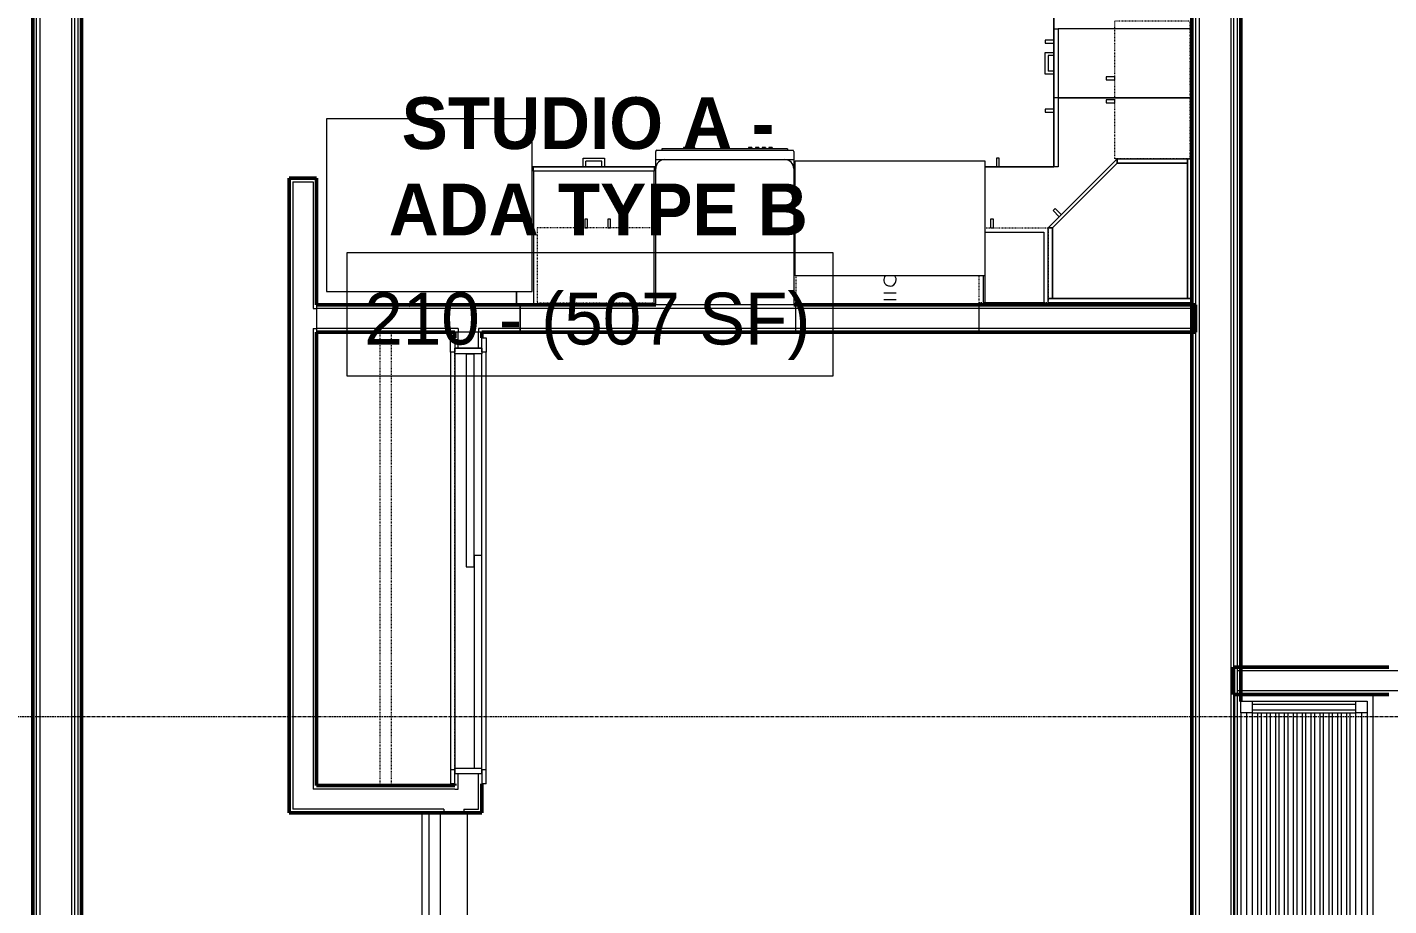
# Model space of a CAD drawing. Header units: inches. Extents: x -4235 to -464, y 9767 to 12359.
# Drawn here: x -3142.3 to -2905.5, y 11814.3 to 11967 of the extents above; entities that cross this region are included whole.
import ezdxf

# ---------------------------------------------------------------- set-up
doc = ezdxf.new("R2010")
doc.units = ezdxf.units.IN
doc.header["$MEASUREMENT"] = 0
doc.linetypes.add('Dash', pattern=[0.25, 0.125, -0.125])
doc.linetypes.add('Grid Line 1_2_', pattern=[0.875, 0.5, -0.125, 0.125, -0.125])
for name, color, linetype, lineweight in [('0-1', 7, 'Continuous', 5), ('0-2', 10, 'Continuous', 9), ('A-AREA-IDEN', 2, 'Continuous', 9), ('A-DOOR-1', 10, 'Continuous', 9), ('A-DOOR-3', 254, 'Continuous', 9), ('A-DOOR-4', 7, 'Continuous', 50), ('A-DOOR-FRAM-1', 10, 'Continuous', 9), ('A-WALL-1', 7, 'Continuous', 50), ('A-WALL-2', 250, 'Continuous', 13), ('A-WALL-3', 10, 'Continuous', 9), ('A-WALL-4', 254, 'Continuous', 9), ('A-WALL-5', 113, 'Continuous', 9), ('I-WALL-1', 7, 'Continuous', 50), ('P-SANR-FIXT-1', 10, 'Continuous', 9), ('P-SANR-FIXT-2', 254, 'Continuous', 9), ('Q-CASE', 31, 'Continuous', 9), ('Q-CASE-1', 254, 'Continuous', 9), ('Q-CASE-2', 10, 'Continuous', 9), ('Q-CASE-3', 254, 'Dash', 9), ('Q-CASE-4', 10, 'Dash', 9), ('Q-CASE-HDLN-1', 10, 'Dash', 9), ('Q-CASE-HDLN-2', 254, 'Dash', 9), ('Q-SPCQ-1', 10, 'Continuous', 9), ('S-GRID-1', 1, 'Grid Line 1_2_', 9)]:
    doc.layers.add(name, color=color, linetype=linetype, lineweight=lineweight)
doc.styles.add('Century Gothic', font='ufonts.com_century-gothic.ttf', dxfattribs={"height": 9})
doc.styles.add('Century Gothic_B', font='GOTHICB.TTF', dxfattribs={"height": 9})

# ---------------------------------------------------------------- blocks, each defined once
blk = doc.blocks.new('Bath Vanity - Bath Vanity 60_-V83-BACKGROUND - RCP - 2ND FLOOR')
at = {"layer": 'Q-CASE-1'}
for p, q in [((-29.26, -1), (-29.26, 0)), ((-29.26, 0), (30.74, 0)), ((30.74, 0), (30.74, -1))]:
    blk.add_line(p, q, dxfattribs=at)
at = {"layer": 'Q-CASE-2'}
for p, q in [((-29.26, -24), (-29.26, -1)), ((-28.26, -3), (-28.26, -1)), ((-28.26, -1), (-26.26, -1)), ((27.74, -1), (-26.26, -1)), ((-26.26, -1), (-26.26, -3)), ((27.74, -2), (-26.26, -2)), ((27.74, -3), (27.74, -1)), ((27.74, -1), (29.74, -1)), ((29.74, -1), (29.74, -3)), ((30.74, -1), (30.74, -24)), ((-28.26, -3), (-28.26, -21)), ((-26.26, -3), (-28.26, -3)), ((-27.76, -3), (-27.76, -21)), ((-26.76, -3), (-26.76, -21)), ((27.74, -3), (-26.26, -3)), ((-26.26, -3), (-26.26, -21)), ((-26.26, -4), (27.74, -4)), ((27.74, -4.55), (-26.26, -4.55)), ((27.74, -3), (27.74, -21)), ((29.74, -3), (27.74, -3)), ((28.24, -3), (28.24, -21)), ((29.24, -3), (29.24, -21)), ((29.74, -3), (29.74, -21)), ((-26.26, -5.55), (27.74, -5.55)), ((27.74, -6.09), (-26.26, -6.09)), ((-26.26, -7.09), (27.74, -7.09)), ((27.74, -7.64), (-26.26, -7.64)), ((-26.26, -8.64), (27.74, -8.64)), ((27.74, -9.18), (-26.26, -9.18)), ((-26.26, -10.18), (27.74, -10.18)), ((27.74, -10.73), (-26.26, -10.73)), ((-26.26, -11.73), (27.74, -11.73)), ((27.74, -12.27), (-26.26, -12.27)), ((-26.26, -13.27), (27.74, -13.27)), ((27.74, -13.82), (-26.26, -13.82)), ((-26.26, -14.82), (27.74, -14.82)), ((27.74, -15.36), (-26.26, -15.36)), ((-26.26, -16.36), (27.74, -16.36)), ((27.74, -16.91), (-26.26, -16.91)), ((-26.26, -17.91), (27.74, -17.91)), ((27.74, -18.45), (-26.26, -18.45)), ((-28.26, -23), (-28.26, -21)), ((-28.26, -21), (-26.26, -21)), ((-26.26, -19.45), (27.74, -19.45)), ((27.74, -20), (-26.26, -20)), ((-26.26, -21), (27.74, -21)), ((-26.26, -21), (-26.26, -23)), ((27.74, -23), (27.74, -21)), ((27.74, -21), (29.74, -21)), ((29.74, -21), (29.74, -23)), ((-26.26, -23), (-28.26, -23)), ((27.74, -22), (-26.26, -22)), ((27.74, -23), (-26.26, -23)), ((29.74, -23), (27.74, -23)), ((30.74, -24), (-29.26, -24))]:
    blk.add_line(p, q, dxfattribs=at)
blk = doc.blocks.new('SLIDING - FLUSH - 6-0 x 6-8-3203588-BACKGROUND - RCP - 2ND FLOOR')
at = {"layer": 'A-DOOR-1'}
for p, q in [((-38.75, 2.5), (-38.75, 3.25)), ((-36.25, 3.25), (-38.75, 3.25)), ((-38.75, 2.5), (-36.25, 2.5)), ((36.25, 3.25), (-36.25, 3.25)), ((-36.25, 3.25), (-36.25, 2.5)), ((36.25, 2.5), (36.25, 3.25)), ((36.25, 3.25), (38.75, 3.25)), ((38.75, 2.5), (36.25, 2.5)), ((38.75, 3.25), (38.75, 2.5)), ((36, 0.5), (-1, 0.5)), ((-1, 0.5), (-1, -0.875)), ((36, 0.5), (36, -0.875)), ((-38.75, -3), (-38.75, -2.25)), ((-36.25, -2.25), (-38.75, -2.25)), ((-36.25, -2.25), (-36.25, -3)), ((1, -0.875), (-36, -0.875)), ((-36, -0.875), (-36, -2.25)), ((-36, -2.25), (1, -2.25)), ((-1, -0.875), (36, -0.875)), ((1, -0.875), (1, -2.25)), ((36.25, -2.25), (38.75, -2.25)), ((36.25, -3), (36.25, -2.25)), ((38.75, -2.25), (38.75, -3)), ((-38.75, -3), (-36.25, -3)), ((-36.25, -3), (36.25, -3)), ((38.75, -3), (36.25, -3))]:
    blk.add_line(p, q, dxfattribs=at)
at = {"layer": 'A-DOOR-FRAM-1'}
for p, q in [((-37, -2.25), (-37, 2.5)), ((-36, 2.5), (-37, 2.5)), ((36, 2.5), (-36, 2.5)), ((-36, 2.5), (-36, -2.25)), ((36, -2.25), (36, 2.5)), ((36, 2.5), (37, 2.5)), ((37, 2.5), (37, -2.25)), ((-37, -2.25), (-36, -2.25)), ((1, -2.25), (36, -2.25)), ((37, -2.25), (36, -2.25))]:
    blk.add_line(p, q, dxfattribs=at)
blk = doc.blocks.new('Refrigerator_-_Side-by-Side_6047 - 36_ X 30_-345559-BACKGROUND - RCP - 2ND FLOOR')
at = {"layer": 'Q-SPCQ-1'}
for p, q in [((17.87, 14.42), (-17.88, 14.42)), ((-17.88, 14.42), (-17.88, -15.58)), ((17.87, -15.58), (17.87, 14.42)), ((-17.88, -15.58), (17.87, -15.58))]:
    blk.add_line(p, q, dxfattribs=at)
blk = doc.blocks.new('Dishwasher_15404 - 34_ counter-2817256-BACKGROUND - RCP - 2ND FLOOR')
at = {"layer": 'Q-SPCQ-1'}
for p, q in [((0, -24), (0, 0)), ((0, 0), (23.68, 0)), ((23.68, 0), (25.25, 0)), ((25.25, 0), (26.68, 0)), ((25.25, 0), (25.25, -1.57)), ((25.25, -1.57), (25.25, -22.43)), ((26.87, -0.2), (26.87, -23.8)), ((27.12, -1.09), (26.87, -1.09)), ((27.12, -2.61), (27.12, -1.09)), ((27.12, -3.81), (27.12, -2.61)), ((27.12, -20.19), (27.12, -3.81)), ((27.37, -4.82), (27.12, -4.82)), ((27.12, -6.79), (27.37, -6.79)), ((27.37, -5.81), (27.37, -4.82)), ((27.37, -6.79), (27.37, -5.81)), ((27.37, -16.15), (27.12, -16.15)), ((27.37, -16.74), (27.37, -16.15)), ((27.37, -16.74), (27.12, -16.74)), ((27.37, -17.33), (27.12, -17.33)), ((27.37, -17.92), (27.12, -17.92)), ((27.37, -18.51), (27.12, -18.51)), ((27.37, -17.92), (27.37, -17.33)), ((27.37, -19.1), (27.37, -18.51)), ((27.37, -19.1), (27.12, -19.1)), ((27.37, -19.69), (27.12, -19.69)), ((27.12, -21.39), (27.12, -20.19)), ((27.37, -20.28), (27.12, -20.28)), ((27.37, -20.28), (27.37, -19.69)), ((25.25, -22.43), (25.25, -24)), ((27.12, -22.91), (26.87, -22.91)), ((27.12, -22.91), (27.12, -21.39)), ((23.68, -24), (0, -24)), ((25.25, -24), (23.68, -24)), ((26.68, -24), (25.25, -24))]:
    blk.add_line(p, q, dxfattribs=at)
for centre, radius, start, end in [((26.68, -0.2), 0.197, 15, 90), ((26.68, -0.2), 0.197, 0, 90), ((23.68, -1.57), 1.57, 0, 90), ((23.68, -1.57), 1.57, 32.077, 42.3359), ((23.68, -1.57), 1.57, 17.8182, 27.5266), ((23.68, -1.57), 1.57, 0, 13.6425), ((23.68, -22.43), 1.57, 270, 0), ((23.68, -22.43), 1.57, 317.6641, 327.923), ((23.68, -22.43), 1.57, 332.4734, 342.1818), ((23.68, -22.43), 1.57, 346.3575, 0), ((26.68, -23.8), 0.197, 270, 0)]:
    blk.add_arc(centre, radius, start, end, dxfattribs=at)
blk = doc.blocks.new('BARN - FLUSH - 3-0 x 7-0 BARN DOOR-V106-BACKGROUND - RCP - 2ND FLOOR')
at = {"layer": 'A-DOOR-1'}
for p, q in [((-57, 5.57), (-60, 5.57)), ((-60, 5.57), (-60, 4.95)), ((-60, 4.95), (-60, 4.32)), ((-57, 4.07), (-57, 5.82)), ((-57, 5.82), (-21, 5.82)), ((-21, 5.82), (-21, 4.07)), ((18, 5.57), (-21, 5.57)), ((18, 5.55), (18, 4.95)), ((18, 4.95), (18, 4.34)), ((-60, 4.32), (-57, 4.32)), ((-21, 4.07), (-57, 4.07)), ((-21, 4.32), (18, 4.32))]:
    blk.add_line(p, q, dxfattribs=at)
at = {"layer": 'A-DOOR-3'}
for p, q in [((18, 4.95), (18, 5.57)), ((18, 4.32), (18, 4.95))]:
    blk.add_line(p, q, dxfattribs=at)
at = {"layer": 'A-DOOR-4'}
for p, q in [((-56, 6), (-56, 5.82)), ((-54.5, 6), (-56, 6)), ((-54.5, 5.82), (-54.5, 6)), ((-23.5, 6), (-23.5, 5.82)), ((-22, 6), (-23.5, 6)), ((-22, 5.82), (-22, 6))]:
    blk.add_line(p, q, dxfattribs=at)
blk = doc.blocks.new('OD_CW_Closet - OD_CW_Closet-3241815-BACKGROUND - RCP - 2ND FLOOR')
at = {"layer": 'Q-CASE-HDLN-1'}
for p, q in [((0.74, 0), (1.73, 0)), ((4.23, 0), (76.73, 0)), ((79.23, 0), (79.49, 0)), ((0.74, -11), (79.49, -11)), ((0.74, -13), (79.49, -13))]:
    blk.add_line(p, q, dxfattribs=at)
at = {"layer": 'Q-CASE-HDLN-2'}
for p, q in [((0.74, -24), (0.74, 0)), ((79.49, 0), (79.49, -24)), ((79.49, -24), (0.74, -24))]:
    blk.add_line(p, q, dxfattribs=at)
blk = doc.blocks.new('Single Door 1 Drawer 211 - 211 Base Cabinet Single Door1 Drawer 12_-2709705-BACKGROUND - RCP - 2ND FLOOR')
at = {"layer": 'Q-CASE-2'}
for p, q in [((-11.26, 24), (0.74, 24)), ((-11.26, 23.25), (-11.26, 24)), ((-7.14, 24), (-7.14, 25.5)), ((-7.14, 25.5), (-3.39, 25.5)), ((-7.14, 24), (-6.64, 24)), ((-3.89, 25), (-6.64, 25)), ((-6.64, 24), (-6.64, 25)), ((-3.89, 24), (-3.89, 25)), ((-3.39, 24), (-3.89, 24)), ((-3.39, 25.5), (-3.39, 24)), ((-1.27, 25.5), (-1.76, 25.5)), ((-1.76, 25.5), (-1.76, 24)), ((-1.76, 24), (-1.27, 24)), ((-1.27, 24), (-1.27, 25.5)), ((0.74, 24), (0.74, 23.25)), ((0.74, 23.25), (-11.26, 23.25)), ((-11.26, 23.25), (-11.26, 0)), ((0.74, 0), (0.74, 23.25)), ((-11.26, 0), (0.74, 0))]:
    blk.add_line(p, q, dxfattribs=at)
blk = doc.blocks.new('Base Cabinet Corner 197 - Base Cabinet Corner 197-2569781-BACKGROUND - RCP - 2ND FLOOR')
at = {"layer": 'Q-CASE-2'}
for p, q in [((0.74, 36), (-23.26, 36)), ((-23.26, 36), (-23.26, 0)), ((0.74, 23.25), (0.74, 36)), ((0.74, 24), (0.74, 36)), ((0.73, 34), (0.73, 33.51)), ((2.23, 34), (0.73, 34)), ((0.73, 33.51), (2.23, 33.51)), ((2.23, 33.51), (2.23, 34)), ((12.74, 24), (0.74, 24)), ((0.74, 23.25), (0.74, 24)), ((10.73, 25.5), (10.24, 25.5)), ((10.24, 25.5), (10.24, 24)), ((10.24, 24), (10.73, 24)), ((10.73, 24), (10.73, 25.5)), ((12.74, 0), (12.74, 24)), ((12.74, 23.25), (0.74, 23.25)), ((-23.26, 0), (12.74, 0))]:
    blk.add_line(p, q, dxfattribs=at)
blk = doc.blocks.new('Base Cabinet 3 Drawer 230 - Base Cabinet 3 Drawer 230 21_-2578998-BACKGROUND - RCP - 2ND FLOOR')
at = {"layer": 'Q-CASE-2'}
for p, q in [((-9.76, 24), (11.24, 24)), ((-9.76, 23.25), (-9.76, 24)), ((-1.14, 24), (-1.14, 25.5)), ((-1.14, 25.5), (2.61, 25.5)), ((-1.14, 24), (-0.64, 24)), ((2.11, 25), (-0.64, 25)), ((-0.64, 24), (-0.64, 25)), ((2.11, 24), (2.11, 25)), ((2.61, 24), (2.11, 24)), ((2.61, 25.5), (2.61, 24)), ((11.24, 24), (11.24, 23.25)), ((11.24, 23.25), (-9.76, 23.25)), ((-9.76, 23.25), (-9.76, 0)), ((11.24, 0), (11.24, 23.25)), ((-9.76, 0), (11.24, 0))]:
    blk.add_line(p, q, dxfattribs=at)
blk = doc.blocks.new('308 - 308 x 24_-2727442-BACKGROUND - RCP - 2ND FLOOR')
at = {"layer": 'Q-CASE'}
for p, q in [((-12, 13.19), (0, 25.19)), ((0, 24.44), (-11.25, 13.19)), ((0, 25.19), (0, 24.44)), ((-11.25, 13.19), (-12, 13.19))]:
    blk.add_line(p, q, dxfattribs=at)
at = {"layer": 'Q-CASE-1'}
for p, q in [((-11.25, 13.19), (0, 24.44)), ((0, 25.19), (12.25, 25.19)), ((0, 24.44), (0, 25.19)), ((0, 24.44), (12.25, 24.44)), ((12.25, 24.44), (0, 24.44)), ((12.25, 25.19), (12.25, 24.44)), ((12.25, 0.94), (12.25, 25.19)), ((12.25, 25.19), (12.62, 25.19)), ((12.25, 24.44), (12.25, 0.94)), ((-10.76, 16.55), (-11.11, 16.2)), ((-11.11, 16.2), (-10.05, 15.14)), ((-9.7, 15.49), (-10.76, 16.55)), ((-12, 13.19), (-11.25, 13.19)), ((-12, 3.33), (-12, 13.19)), ((-11.25, 3.27), (-11.25, 13.19)), ((-11.25, 13.19), (-11.25, 3.27)), ((-12, 0.94), (-12, 3.31)), ((-11.25, 0.94), (-11.25, 3.2)), ((-11.25, 3.2), (-11.25, 0.94)), ((-11.25, 0.94), (-12, 0.94)), ((-12, 0.19), (-12, 0.94)), ((-12, 0.94), (12.62, 0.94)), ((12.25, 0.94), (-11.25, 0.94)), ((12.62, 0.94), (12.25, 0.94))]:
    blk.add_line(p, q, dxfattribs=at)
at = {"layer": 'Q-CASE-2'}
for p, q in [((12.62, 25.19), (13, 25.19)), ((13, 25.19), (13, 0.94)), ((10.32, 0.19), (-12, 0.19)), ((12.62, 0.19), (10.37, 0.19)), ((13, 0.94), (12.62, 0.94)), ((12.62, 0.94), (13, 0.94)), ((13, 0.19), (12.62, 0.19)), ((13, 0.94), (13, 0.19))]:
    blk.add_line(p, q, dxfattribs=at)
blk = doc.blocks.new('300 Series Wall Hung Cabinet_302 - 24_ X 24_-2590484-BACKGROUND - RCP - 2ND FLOOR')
at = {"layer": 'Q-CASE-3'}
for p, q in [((11.6, 13.19), (11.85, 13.19)), ((12, 4.87), (12, 0.19))]:
    blk.add_line(p, q, dxfattribs=at)
at = {"layer": 'Q-CASE-4'}
blk.add_line((12, 0.19), (11.6, 0.19), dxfattribs=at)
blk = doc.blocks.new('300 Series Wall Hung Cabinet_301 - 12_ x 24_-V108-BACKGROUND - RCP - 2ND FLOOR')
at = {"layer": 'Q-CASE-1'}
for p, q in [((-3.51, 14.69), (-4, 14.69)), ((-4, 14.69), (-4, 13.19)), ((-3.51, 13.19), (-3.51, 14.69)), ((-5, 12.44), (5.25, 12.44)), ((-4, 13.19), (-3.51, 13.19)), ((5.25, 12.44), (5.25, 3.44)), ((-5.25, 0.19), (-5.25, 4.87)), ((5.25, 3.41), (5.25, 0.19))]:
    blk.add_line(p, q, dxfattribs=at)
at = {"layer": 'Q-CASE-2'}
blk.add_line((5.25, 0.19), (-5.25, 0.19), dxfattribs=at)
at = {"layer": 'Q-CASE-3'}
for p, q in [((-5, 13.19), (6, 13.19)), ((6, 13.19), (6, 3.33)), ((-6, 0.19), (-6, 4.87)), ((6, 3.31), (6, 0.19))]:
    blk.add_line(p, q, dxfattribs=at)
at = {"layer": 'Q-CASE-4'}
blk.add_line((6, 0.19), (-6, 0.19), dxfattribs=at)
blk = doc.blocks.new('kitchen_faucet_14143 - kitchen_faucet_14143-V118-BACKGROUND - RCP - 2ND FLOOR')
at = {"layer": 'P-SANR-FIXT-2'}
for p, q in [((2.26, -1.08), (2.26, 1.08)), ((2.34, 1.08), (2.34, -1.08)), ((3.44, 0.94), (3.44, 1.08)), ((3.44, 0.54), (3.44, 0.94)), ((3.44, -0.54), (3.44, 0.54)), ((3.44, -1.08), (3.44, -0.54))]:
    blk.add_line(p, q, dxfattribs=at)
for start, end in [(75, 130.3805), (0, 74.8695), (345, 0), (229.6195, 330), (330, 345)]:
    blk.add_arc((0, 0), 1.08, start, end, dxfattribs=at)
blk = doc.blocks.new('Stainless Steel Farmhous Kitchen Sink - Stainless Steel Farmhous Kitchen Sink-2552578-BACKGROUND - RCP - 2ND FLOOR')
at = {"layer": 'P-SANR-FIXT-1'}
for p, q in [((-33, 22.2), (0, 22.2)), ((-33, 2.25), (-33, 22.2)), ((0, 22.2), (0, 2.25)), ((0, 2.25), (-33, 2.25))]:
    blk.add_line(p, q, dxfattribs=at)
blk = doc.blocks.new('300 Series Wall Hung Cabinet_302 - 24_ X 24_-V63-BACKGROUND - RCP - 2ND FLOOR')
at = {"layer": 'Q-CASE-1'}
for p, q in [((-1.76, 14.69), (-2.25, 14.69)), ((-2.25, 14.69), (-2.25, 13.19)), ((-1.76, 13.19), (-1.76, 14.69)), ((2.24, 14.69), (1.75, 14.69)), ((1.75, 14.69), (1.75, 13.19)), ((2.24, 13.19), (2.24, 14.69)), ((-2.25, 13.19), (-1.76, 13.19)), ((1.75, 13.19), (2.24, 13.19))]:
    blk.add_line(p, q, dxfattribs=at)
at = {"layer": 'Q-CASE-3'}
for p, q in [((-12, 0.19), (-12, 13.19)), ((-12, 13.19), (12, 13.19)), ((12, 13.19), (12, 0.19))]:
    blk.add_line(p, q, dxfattribs=at)
at = {"layer": 'Q-CASE-4'}
blk.add_line((12, 0.19), (-12, 0.19), dxfattribs=at)
blk = doc.blocks.new('300 Series Wall Hung Cabinet_302 - 21_ X 24_-2838280-BACKGROUND - RCP - 2ND FLOOR')
at = {"layer": 'Q-CASE-1'}
for p, q in [((-1.76, -13.19), (-2.25, -13.19)), ((-2.25, -13.19), (-2.25, -14.69)), ((-1.76, -14.69), (-1.76, -13.19)), ((2.24, -13.19), (1.75, -13.19)), ((1.75, -13.19), (1.75, -14.69)), ((2.24, -14.69), (2.24, -13.19)), ((-2.25, -14.69), (-1.76, -14.69)), ((1.75, -14.69), (2.24, -14.69))]:
    blk.add_line(p, q, dxfattribs=at)
at = {"layer": 'Q-CASE-3'}
for p, q in [((10.5, -13.19), (10.5, -0.23)), ((-10.1, -13.19), (10.5, -13.19))]:
    blk.add_line(p, q, dxfattribs=at)
at = {"layer": 'Q-CASE-4'}
blk.add_line((10.5, -0.19), (-10.1, -0.19), dxfattribs=at)
blk = doc.blocks.new('CTR - 1st Phase - Unit Layouts_rvt-1-BACKGROUND - RCP - 2ND FLOOR')
at = {"layer": 'A-WALL-1'}
for p, q in [((-3096.75, 11835.25), (-3096.75, 11940.76)), ((-3096.75, 11940.76), (-3096.12, 11940.76)), ((-3096.12, 11940.76), (-3092.62, 11940.76)), ((-3092.62, 11940.76), (-3092, 11940.76)), ((-3092, 11940.76), (-3092, 11918.75)), ((-3092, 11918.75), (-3033.02, 11918.75)), ((-3009.02, 11918.75), (-2939.15, 11918.75)), ((-2939.15, 11918.75), (-2939.15, 11918.13)), ((-2939.15, 11918.13), (-2939.15, 11914.63)), ((-3067.98, 11914), (-3092, 11914)), ((-3092, 11914), (-3092, 11835.25)), ((-3067.98, 11913.01), (-3067.98, 11914)), ((-3063.23, 11914), (-3063.23, 11913.01)), ((-2939.15, 11914), (-3063.23, 11914)), ((-2939.15, 11914.63), (-2939.15, 11914)), ((-2932.52, 11855.79), (-2905.52, 11855.79)), ((-2932.52, 11855.16), (-2932.52, 11855.79)), ((-2932.52, 11851.66), (-2932.52, 11855.16)), ((-2932.52, 11851.04), (-2932.52, 11851.66)), ((-2905.52, 11851.04), (-2932.52, 11851.04)), ((-3067.98, 11835.25), (-3067.98, 11835.51)), ((-3063.23, 11835.51), (-3063.23, 11830.5)), ((-3096.75, 11831.12), (-3096.75, 11835.25)), ((-3092, 11835.25), (-3067.98, 11835.25)), ((-3096.75, 11830.5), (-3096.75, 11831.12)), ((-3067.98, 11830.5), (-3096.75, 11830.5)), ((-3063.85, 11830.5), (-3067.98, 11830.5)), ((-3063.23, 11830.5), (-3063.85, 11830.5))]:
    blk.add_line(p, q, dxfattribs=at)
at = {"layer": 'A-WALL-2'}
for p, q in [((-3096.12, 11940.14), (-3096.12, 11835.25)), ((-3096.12, 11940.14), (-3092.62, 11940.14)), ((-3092.62, 11940.14), (-3092.62, 11918.13)), ((-3092.62, 11918.13), (-3092, 11918.13)), ((-2939.77, 11918.13), (-3092, 11918.13)), ((-2939.77, 11918.13), (-2939.77, 11914.63)), ((-3092.62, 11914.63), (-3092, 11914.63)), ((-3092.62, 11914.63), (-3092.62, 11835.25)), ((-3067.35, 11914.63), (-3092, 11914.63)), ((-3067.35, 11914.63), (-3067.35, 11914)), ((-3067.35, 11911.26), (-3067.35, 11914)), ((-3063.85, 11914.63), (-3063.85, 11914)), ((-2939.77, 11914.63), (-3063.85, 11914.63)), ((-3063.85, 11911.26), (-3063.85, 11914)), ((-2902.52, 11855.16), (-2931.9, 11855.16)), ((-2931.9, 11855.16), (-2931.9, 11851.66)), ((-2902.52, 11851.66), (-2931.9, 11851.66)), ((-3067.35, 11834.62), (-3067.35, 11837.26)), ((-3063.85, 11831.12), (-3063.85, 11837.26)), ((-3096.12, 11835.25), (-3096.12, 11834.62)), ((-3096.12, 11834.62), (-3096.12, 11831.12)), ((-3092.62, 11835.25), (-3092.62, 11834.62)), ((-3067.98, 11834.62), (-3092.62, 11834.62)), ((-3067.98, 11834.62), (-3067.35, 11834.62)), ((-3069.87, 11831.12), (-3096.12, 11831.12)), ((-3069.87, 11831.12), (-3069.87, 11830.5)), ((-3066.37, 11831.12), (-3066.37, 11830.5)), ((-3066.37, 11831.12), (-3063.85, 11831.12))]:
    blk.add_line(p, q, dxfattribs=at)
at = {"layer": 'A-WALL-3'}
for p, q in [((-3092, 11918.75), (-3092, 11914)), ((-3057.25, 11918.75), (-3056.62, 11918.75)), ((-3056.62, 11918.75), (-3033.02, 11918.75)), ((-3009.02, 11918.75), (-3008.62, 11918.75)), ((-3008.62, 11918.75), (-2976.77, 11918.75)), ((-2976.77, 11918.75), (-2939.77, 11918.75)), ((-2939.77, 11918.75), (-2939.15, 11918.75)), ((-2939.15, 11918.75), (-2939.15, 11914)), ((-3063.23, 11914), (-3067.98, 11914)), ((-2939.15, 11914), (-2939.77, 11914)), ((-3063.23, 11911.26), (-3067.98, 11911.26)), ((-3063.23, 11837.26), (-3067.98, 11837.26)), ((-3070.5, 11830.5), (-3070.5, 11794.5)), ((-3065.75, 11794.5), (-3065.75, 11830.5))]:
    blk.add_line(p, q, dxfattribs=at)
at = {"layer": 'A-WALL-4'}
for p, q in [((-3092, 11918.75), (-3057.25, 11918.75)), ((-3056.62, 11914.03), (-3056.62, 11918.75)), ((-3056.62, 11918.75), (-3056.62, 11914.03)), ((-3008.62, 11914), (-3008.62, 11918.75)), ((-3008.62, 11914), (-3008.62, 11918.75)), ((-2976.77, 11914), (-2976.77, 11918.75)), ((-2976.77, 11914), (-2976.77, 11918.75)), ((-3067.98, 11914), (-3092, 11914)), ((-3056.62, 11914), (-3063.23, 11914)), ((-3008.62, 11914), (-3056.62, 11914)), ((-2976.77, 11914), (-3008.62, 11914)), ((-2939.77, 11914), (-2976.77, 11914)), ((-3070.5, 11830.5), (-3065.75, 11830.5))]:
    blk.add_line(p, q, dxfattribs=at)
at = {"layer": 'A-WALL-5'}
for p, q in [((-2939.77, 11918.75), (-2939.77, 12073.01)), ((-2939.77, 12073.01), (-2939.77, 11918.75)), ((-2963.77, 12009.63), (-2963.77, 11964.74)), ((-2963.77, 11964.74), (-2963.77, 12009.63)), ((-2963.77, 11964.74), (-2963.77, 11964.25)), ((-2963.77, 11964.25), (-2963.77, 11962.63)), ((-2963.77, 11962.63), (-2963.77, 11964.25)), ((-2963.77, 11962.63), (-2963.77, 11962.13)), ((-2963.77, 11962.13), (-2963.77, 11959.37)), ((-2963.77, 11959.37), (-2963.77, 11962.13)), ((-2963.77, 11959.37), (-2963.77, 11958.88)), ((-2963.77, 11958.88), (-2963.77, 11952.74)), ((-2963.77, 11952.74), (-2963.77, 11958.88)), ((-2963.77, 11952.74), (-2963.77, 11952.25)), ((-2963.77, 11952.25), (-2963.77, 11942.75)), ((-2963.77, 11942.75), (-2963.77, 11952.25)), ((-3045.65, 11942.75), (-3054.52, 11942.75)), ((-3054.52, 11942.75), (-3045.65, 11942.75)), ((-3045.15, 11942.75), (-3045.65, 11942.75)), ((-3042.4, 11942.75), (-3045.15, 11942.75)), ((-3045.15, 11942.75), (-3042.4, 11942.75)), ((-3041.9, 11942.75), (-3042.4, 11942.75)), ((-3033.02, 11942.75), (-3041.9, 11942.75)), ((-3041.9, 11942.75), (-3033.02, 11942.75)), ((-3008.77, 11942.75), (-3009.02, 11942.75)), ((-3009.02, 11942.75), (-3008.77, 11942.75)), ((-2973.77, 11942.75), (-2975.77, 11942.75)), ((-2975.77, 11942.75), (-2973.77, 11942.75)), ((-2963.77, 11942.75), (-2973.29, 11942.75)), ((-2973.29, 11942.75), (-2963.77, 11942.75)), ((-3057.25, 11921.06), (-3057.25, 11918.75)), ((-3057.25, 11918.75), (-3057.25, 11921.06)), ((-3057.25, 11918.75), (-3033.02, 11918.75)), ((-3033.02, 11918.75), (-3057.25, 11918.75)), ((-3009.02, 11918.75), (-2939.77, 11918.75)), ((-2939.77, 11918.75), (-3009.02, 11918.75))]:
    blk.add_line(p, q, dxfattribs=at)
at = {"layer": '0-2'}
for name, p, rotation in [('300 Series Wall Hung Cabinet_302 - 24_ X 24_-V63-BACKGROUND - RCP - 2ND FLOOR', (-2939.96, 11956.13), 90.00000000002815), ('Single Door 1 Drawer 211 - 211 Base Cabinet Single Door1 Drawer 12_-2709705-BACKGROUND - RCP - 2ND FLOOR', (-2939.77, 11966.01), 90.0000000000739), ('Base Cabinet Corner 197 - Base Cabinet Corner 197-2569781-BACKGROUND - RCP - 2ND FLOOR', (-2939.77, 11942.01), 90.00000000007451), ('Refrigerator_-_Side-by-Side_6047 - 36_ X 30_-345559-BACKGROUND - RCP - 2ND FLOOR', (-3072.4, 11935.48), 180), ('Dishwasher_15404 - 34_ counter-2817256-BACKGROUND - RCP - 2ND FLOOR', (-3033.02, 11918.75), 89.99999999998786), ('300 Series Wall Hung Cabinet_302 - 21_ X 24_-2838280-BACKGROUND - RCP - 2ND FLOOR', (-3043.12, 11918.94), 180), ('kitchen_faucet_14143 - kitchen_faucet_14143-V118-BACKGROUND - RCP - 2ND FLOOR', (-2992.27, 11923.11), 270.0000000000719), ('OD_CW_Closet - OD_CW_Closet-3241815-BACKGROUND - RCP - 2ND FLOOR', (-3068, 11914.74), 269.9999999999745), ('SLIDING - FLUSH - 6-0 x 6-8-3203588-BACKGROUND - RCP - 2ND FLOOR', (-3065.48, 11874.26), 89.99999999993386), ('Bath Vanity - Bath Vanity 60_-V83-BACKGROUND - RCP - 2ND FLOOR', (-2932.27, 11820.13), 89.99999999982836), ('BARN - FLUSH - 3-0 x 7-0 BARN DOOR-V106-BACKGROUND - RCP - 2ND FLOOR', (-3068.12, 11812.5), 89.99999999995667)]:
    blk.add_blockref(name, p, dxfattribs=dict(at, rotation=rotation))
for name, p in [('Base Cabinet 3 Drawer 230 - Base Cabinet 3 Drawer 230 21_-2578998-BACKGROUND - RCP - 2ND FLOOR', (-3044.51, 11918.75)), ('Stainless Steel Farmhous Kitchen Sink - Stainless Steel Farmhous Kitchen Sink-2552578-BACKGROUND - RCP - 2ND FLOOR', (-2975.77, 11921.56)), ('308 - 308 x 24_-2727442-BACKGROUND - RCP - 2ND FLOOR', (-2952.77, 11918.94)), ('300 Series Wall Hung Cabinet_301 - 12_ x 24_-V108-BACKGROUND - RCP - 2ND FLOOR', (-2970.77, 11918.94)), ('300 Series Wall Hung Cabinet_302 - 24_ X 24_-2590484-BACKGROUND - RCP - 2ND FLOOR', (-3020.62, 11918.94))]:
    blk.add_blockref(name, p, dxfattribs=at)
blk = doc.blocks.new('CTR - 1st Phase - Common Walls_rvt-1-BACKGROUND - RCP - 2ND FLOOR')
at = {"layer": 'A-WALL-2'}
for p, q in [((-3140.75, 12110.34), (-3140.75, 11743.36)), ((-3140.12, 12110.34), (-3140.12, 11743.36)), ((-3134.62, 12110.34), (-3134.62, 11743.36)), ((-3134.12, 12110.34), (-3134.12, 11743.36)), ((-3133.5, 12110.34), (-3133.5, 11743.36)), ((-2939.15, 12110.34), (-2939.15, 11725.36)), ((-2938.52, 12110.34), (-2938.52, 11725.36)), ((-2933.02, 12110.34), (-2933.02, 11725.36)), ((-2932.52, 12110.34), (-2932.52, 11725.36)), ((-2931.9, 12110.34), (-2931.9, 11725.36))]:
    blk.add_line(p, q, dxfattribs=at)
at = {"layer": 'I-WALL-1'}
for p, q in [((-3141.37, 11743.36), (-3141.37, 12110.34)), ((-3132.87, 12110.34), (-3132.87, 11743.36)), ((-2939.77, 11725.36), (-2939.77, 12110.34)), ((-2931.27, 12110.34), (-2931.27, 11849.86))]:
    blk.add_line(p, q, dxfattribs=at)

msp = doc.modelspace()

# ---------------------------------------------------------------- linework, layer by layer
at = {"layer": 'A-AREA-IDEN', "flags": 128}
msp.add_lwpolyline([(-3086.7, 11927.87), (-3002.2, 11927.87), (-3002.2, 11906.38), (-3086.7, 11906.38)], close=True, dxfattribs=at)
at = {"layer": 'S-GRID-1'}
msp.add_line((-464.45, 11847.19), (-4185.7, 11847.19), dxfattribs=at)

# ---------------------------------------------------------------- block references
at = {"layer": '0-1'}
for name in ['CTR - 1st Phase - Unit Layouts_rvt-1-BACKGROUND - RCP - 2ND FLOOR', 'CTR - 1st Phase - Common Walls_rvt-1-BACKGROUND - RCP - 2ND FLOOR']:
    msp.add_blockref(name, (0, 0), dxfattribs=at)

# ---------------------------------------------------------------- texts
at = {"layer": 'A-AREA-IDEN', "char_height": 9, "attachment_point": 1}
for s, insert, width, style in [('STUDIO A -', (-3077.2, 11954.84), 79.083, 'Century Gothic_B'), ('ADA TYPE B', (-3079.45, 11939.84), 84.537, 'Century Gothic_B'), ('210 - (507 SF)', (-3083.7, 11920.87), 94.839, 'Century Gothic')]:
    msp.add_mtext(s, dxfattribs=dict(at, insert=insert, width=width, style=style))

doc.saveas('drawing.dxf')
